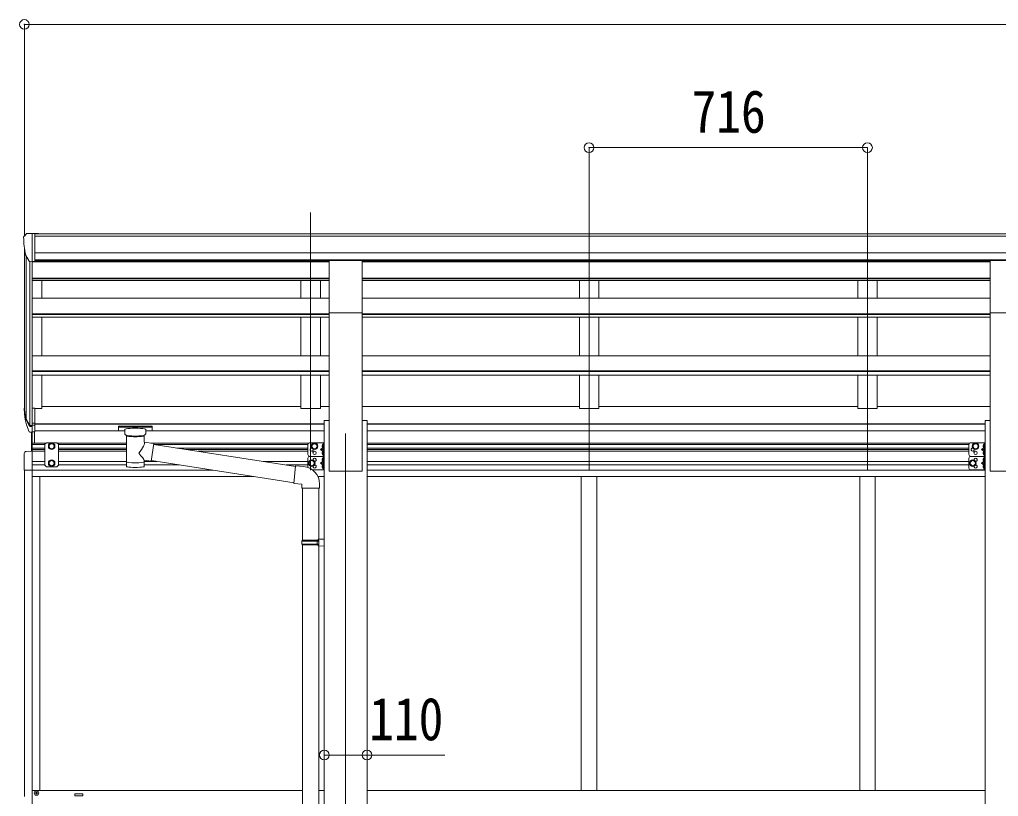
# Model space of a CAD drawing. Units: millimetres at full size. Extents: x -6988 to 7066, y -4877 to 4823.
# Drawn here: x 103 to 2620, y 134 to 2131 of the extents above; entities that cross this region are included whole.
import ezdxf
from ezdxf.enums import TextEntityAlignment as Align

# ---------------------------------------------------------------- set-up
doc = ezdxf.new("R2010")
doc.units = ezdxf.units.MM
doc.header["$LTSCALE"] = 25
doc.header["$PDMODE"] = 32
doc.header["$PDSIZE"] = 25
for name, color, linetype, lineweight in [('0-1_本体', 4, 'Continuous', 9), ('0-2_部品', 7, 'Continuous', 9), ('0-8_PARTS2', 2, 'Continuous', 9), ('0-A_寸法', 6, 'Continuous', 9), ('1-1_GLASS', 4, 'Continuous', 9), ('1-2_GLASS_SEAL', 7, 'Continuous', 9)]:
    doc.layers.add(name, color=color, linetype=linetype, lineweight=lineweight)
doc.styles.add('ＭＳ ゴシック', font='')
doc.styles.get('ＭＳ ゴシック').set_extended_font_data('MS Gothic')

msp = doc.modelspace()

# ---------------------------------------------------------------- linework, layer by layer
at = {"layer": '0-1_本体'}
for p, q in [((142.21, 1579.85), (5141.21, 1579.85)), ((142.21, 1574.49), (5141.21, 1574.49)), ((115.71, 1129.58), (115.71, 1543.1)), ((120, 1524.3), (120, 1105.32)), ((142.21, 1530.97), (5141.21, 1530.97)), ((142.21, 1513.3), (5141.21, 1513.3)), ((899.21, 1510.93), (142.21, 1510.93)), ((826.71, 1510.93), (826.71, 1507.97)), ((876.71, 1510.93), (876.71, 1507.97)), ((984.21, 1510.93), (2599.21, 1510.93)), ((1542.71, 1510.93), (1542.71, 1507.97)), ((1592.71, 1510.93), (1592.71, 1507.97)), ((2258.71, 1510.93), (2258.71, 1507.97)), ((2308.71, 1510.93), (2308.71, 1507.97)), ((129.71, 1508.94), (129.71, 1087.32)), ((135.71, 1509.47), (135.71, 1131.75)), ((135.71, 1507.97), (899.21, 1507.97)), ((984.21, 1507.97), (2599.21, 1507.97)), ((135.71, 1466.02), (899.21, 1466.02)), ((135.71, 1464.32), (899.21, 1464.32)), ((135.71, 1460.54), (899.21, 1460.54)), ((160.71, 1415.11), (160.71, 1460.54)), ((826.71, 1460.54), (826.71, 1415.11)), ((876.71, 1460.54), (876.71, 1415.11)), ((984.21, 1466.02), (2599.21, 1466.02)), ((984.21, 1464.32), (2599.21, 1464.32)), ((984.21, 1460.54), (2599.21, 1460.54)), ((1542.71, 1460.54), (1542.71, 1415.11)), ((1592.71, 1460.54), (1592.71, 1415.11)), ((2258.71, 1460.54), (2258.71, 1415.11)), ((2308.71, 1460.54), (2308.71, 1415.11)), ((135.71, 1415.11), (899.21, 1415.11)), ((984.21, 1415.11), (2599.21, 1415.11)), ((135.71, 1374.53), (899.21, 1374.53)), ((135.71, 1372.84), (899.21, 1372.84)), ((135.71, 1365.97), (899.21, 1365.97)), ((160.71, 1266.87), (160.71, 1365.97)), ((826.71, 1365.97), (826.71, 1266.87)), ((876.71, 1365.97), (876.71, 1266.87)), ((899.21, 970.32), (899.21, 1377.27)), ((984.21, 970.32), (984.21, 1377.27)), ((984.21, 1374.53), (2599.21, 1374.53)), ((984.21, 1372.84), (2599.21, 1372.84)), ((984.21, 1365.97), (2599.21, 1365.97)), ((1542.71, 1365.97), (1542.71, 1266.87)), ((1592.71, 1365.97), (1592.71, 1266.87)), ((2258.71, 1365.97), (2258.71, 1266.87)), ((2308.71, 1365.97), (2308.71, 1266.87)), ((2599.21, 970.32), (2599.21, 1377.27)), ((135.71, 1266.87), (899.21, 1266.87)), ((984.21, 1266.87), (2599.21, 1266.87)), ((135.71, 1227.73), (899.21, 1227.73)), ((135.71, 1226.06), (899.21, 1226.06)), ((135.71, 1216.42), (899.21, 1216.42)), ((160.71, 1130.92), (160.71, 1216.42)), ((826.71, 1216.42), (826.71, 1130.92)), ((984.21, 1227.73), (2599.21, 1227.73)), ((984.21, 1226.06), (2599.21, 1226.06)), ((984.21, 1216.42), (2599.21, 1216.42)), ((1542.71, 1216.42), (1542.71, 1130.92)), ((2258.71, 1216.42), (2258.71, 1130.92)), ((160.71, 1136.14), (826.71, 1136.14)), ((876.71, 1136.14), (899.21, 1136.14)), ((984.21, 1136.14), (1542.71, 1136.14)), ((1592.71, 1136.14), (2258.71, 1136.14)), ((2308.71, 1136.14), (2599.21, 1136.14)), ((142.21, 1130.92), (160.71, 1130.92)), ((142.21, 1091.83), (886.71, 1091.83)), ((142.21, 1090.45), (886.71, 1090.45)), ((886.71, 1100.32), (899.21, 1100.32)), ((886.71, 1100.32), (886.71, -2079.68)), ((984.21, 1100.32), (996.71, 1100.32)), ((996.71, 1100.32), (996.71, -2079.68)), ((996.71, 1091.83), (2586.71, 1091.83)), ((996.71, 1090.45), (2586.71, 1090.45)), ((2586.71, 1100.32), (2599.21, 1100.32)), ((2586.71, 1100.32), (2586.71, -2079.68)), ((142.21, 1073.27), (373.71, 1073.27)), ((427.71, 1073.27), (886.71, 1073.27)), ((996.71, 1073.27), (2586.71, 1073.27)), ((899.21, 970.32), (984.21, 970.32)), ((2599.21, 970.32), (2684.21, 970.32))]:
    msp.add_line(p, q, dxfattribs=at)
for points in [[(876.71, 1216.42), (876.71, 1130.92), (826.71, 1130.92)], [(1592.71, 1216.42), (1592.71, 1130.92), (1542.71, 1130.92)], [(2308.71, 1216.42), (2308.71, 1130.92), (2258.71, 1130.92)]]:
    msp.add_lwpolyline(points, dxfattribs=at)
at = {"layer": '0-2_部品'}
for p, q in [((113.71, 1572.08), (113.71, 1571.45)), ((120.62, 1580.88), (116.55, 1575.08)), ((123.71, 1581.45), (121.38, 1581.31)), ((123.71, 1581.45), (142.21, 1581.45)), ((135.71, 1508.47), (135.71, 1581.45)), ((142.21, 1581.45), (152.21, 1581.36)), ((142.21, 1509.47), (142.21, 1581.45)), ((152.21, 1579.26), (152.21, 1581.36)), ((128.09, 1510.28), (118.81, 1526.34)), ((899.21, 1511.42), (984.21, 1511.42)), ((899.21, 1377.27), (899.21, 1511.42)), ((984.21, 1377.27), (984.21, 1511.42)), ((2599.21, 1511.42), (2684.21, 1511.42)), ((2599.21, 1377.27), (2599.21, 1511.42)), ((135.71, 1508.47), (130.5, 1508.78)), ((142.21, 1509.47), (135.71, 1509.47)), ((899.21, 1377.27), (984.21, 1377.27)), ((2599.21, 1377.27), (2684.21, 1377.27)), ((135.71, 1131.75), (135.71, 1069.87)), ((142.21, 1131.75), (135.71, 1131.75)), ((142.21, 1131.75), (142.21, 1070.69)), ((118.1, 1105.71), (128.27, 1086.54)), ((129.28, 1087.79), (119.52, 1106.2)), ((120.69, 1088.86), (128.27, 1071.37)), ((135.71, 1087.04), (130.58, 1087.04)), ((135.71, 1085.04), (130.87, 1085.04)), ((142.21, 1093.44), (135.71, 1093.44)), ((142.21, 1088.04), (135.71, 1088.04)), ((357.21, 1084.98), (357.21, 1074.22)), ((357.21, 1084.78), (357.21, 1083.24)), ((359.21, 1085.64), (442.21, 1085.64)), ((359.21, 1083.46), (442.21, 1083.46)), ((444.21, 1084.98), (444.21, 1074.22)), ((135.71, 1069.87), (130.87, 1069.87)), ((142.21, 1070.69), (135.71, 1070.69)), ((359.21, 1073.55), (373.71, 1073.55)), ((373.71, 1066.74), (373.71, 1077.02)), ((377.81, 1062.24), (377.79, 981.95)), ((423.61, 1044.67), (423.61, 1062.26)), ((427.71, 1066.74), (427.71, 1077.02)), ((427.71, 1073.55), (442.21, 1073.55)), ((448.83, 1040.76), (423.61, 1044.68)), ((448.83, 1040.76), (441.81, 995.51)), ((812.65, 982.26), (448.52, 1038.75)), ((423.63, 981.95), (423.61, 998.58)), ((423.61, 998.33), (441.81, 995.51)), ((808.98, 940.33), (442.08, 997.25)), ((833.63, 982.14), (812.8, 983.96)), ((874.71, 926.39), (874.71, 937.31)), ((828.71, 926.39), (874.71, 926.39)), ((830.71, 926.39), (830.71, 792.4)), ((872.71, 926.39), (872.71, 794.96)), ((828.71, 790.4), (829.71, 792.4)), ((828.71, 790.4), (872.71, 790.4)), ((828.71, 790.4), (828.71, 782.4)), ((828.71, 782.4), (872.71, 782.4)), ((828.71, 782.4), (829.71, 780.4)), ((829.71, 792.4), (872.71, 792.4)), ((829.71, 780.4), (872.71, 780.4)), ((830.71, 780.4), (830.71, -313.79)), ((868.23, 790.4), (867.81, 792.4)), ((870.71, 794.9), (886.71, 795.37)), ((870.71, 792.9), (870.71, 794.9)), ((870.71, 792.9), (872.71, 792.9)), ((886.71, 795.37), (886.71, 777.43)), ((870.71, 777.9), (870.71, 779.9)), ((870.71, 777.9), (886.71, 777.43)), ((872.71, 777.84), (872.71, -311.23))]:
    msp.add_line(p, q, dxfattribs=at)
for points in [[(357.21, 1084.98), (357.25, 1085.17), (357.33, 1085.31), (357.43, 1085.4), (357.53, 1085.46), (357.65, 1085.51), (357.95, 1085.57), (358.44, 1085.62), (358.98, 1085.64), (359.21, 1085.64)], [(442.21, 1085.64), (442.56, 1085.64), (443.09, 1085.61), (443.54, 1085.56), (443.85, 1085.48), (444.02, 1085.38), (444.14, 1085.25), (444.2, 1085.07), (444.21, 1084.98)], [(357.21, 1074.22), (357.25, 1074.02), (357.33, 1073.88), (357.43, 1073.79), (357.53, 1073.73), (357.65, 1073.68), (357.95, 1073.62), (358.44, 1073.58), (358.98, 1073.55), (359.21, 1073.55)], [(373.75, 1066.8), (373.73, 1066.45), (373.97, 1065.49), (374.49, 1064.61), (375.3, 1063.77), (376.41, 1062.97), (377.81, 1062.24)], [(423.61, 1062.26), (423.84, 1062.35), (425.2, 1063.08), (426.31, 1063.93), (427.07, 1064.8), (427.53, 1065.7), (427.7, 1066.58)], [(442.21, 1073.55), (442.56, 1073.56), (443.09, 1073.58), (443.54, 1073.63), (443.85, 1073.71), (444.02, 1073.81), (444.14, 1073.95), (444.2, 1074.13), (444.21, 1074.22)], [(812.8, 983.96), (808.79, 938.14), (828.71, 936.39), (828.71, 926.39)], [(868.23, 790.4), (868.23, 782.4), (867.81, 780.4)], [(870.71, 779.9), (872.71, 779.9), (872.71, 792.9)]]:
    msp.add_lwpolyline(points, dxfattribs=at)
for centre, radius, start, end in [((116.71, 1572.08), 3, 93, 180), ((315.71, 1571.45), 202, 180, 192.90261), ((121.44, 1580.31), 1, 93.5, 145), ((130.69, 1511.78), 3, 210, 266.5), ((204.37, 1127.88), 89.07, 174.49576, 194.41188), ((203.66, 1132.16), 88.05, 177.22392, 197.21071), ((248.93, 1124.93), 133.22, 183.27987, 195.71302), ((130.87, 1088.04), 3, 210, 270), ((130.58, 1088.54), 1.5, 210, 270), ((130.87, 1072.87), 3, 210, 270), ((829.71, 937.31), 45, 0, 85)]:
    msp.add_arc(centre, radius, start, end, dxfattribs=at)
for centre, major_axis, ratio, start_param, end_param in [((359.21, 1083.24), (2, 0), 0.109601, 1.5707963, 3.1415927), ((442.21, 1083.24), (2, 0), 0.109601, 0, 1.5707963), ((400.71, 1077.02), (27, 0), 0.122176, 6.2831853, 9.424778), ((400.72, 1061.79), (-22.91, 0.42), 0.072511, 0.0008029, 1.5715993), ((400.72, 1060.17), (-22.91, 0.42), 0.072511, 0.0008029, 1.5715993), ((400.7, 1061.79), (22.92, 0.42), 0.07247, 4.71158, 6.2823764), ((400.7, 1060.17), (22.92, 0.42), 0.07247, 4.71158, 6.2823764), ((411.71, 1066.74), (16, 0), 0.361356, 6.2636979, 6.2831853), ((400.71, 1018.13), (-22.81, -26.62), 0.234429, 1.6855472, 3.1268519), ((403.27, 1020.78), (20.32, -22.25), 0.045535, 0.0389954, 1.3075346), ((400.71, 981.95), (22.92, 0), 0.101955, 3.1415499, 6.2833984), ((400.71, 994.39), (22.91, 0), 0.122865, 3.1415927, 6.2831853)]:
    msp.add_ellipse(centre, major_axis=major_axis, ratio=ratio, start_param=start_param, end_param=end_param, dxfattribs=at)
at = {"layer": '0-8_PARTS2'}
for p, q in [((851.71, 972.65), (851.71, 1635.18)), ((1567.71, 972.65), (1567.71, 1635.18)), ((2283.71, 972.65), (2283.71, 1635.18)), ((941.71, 1066.45), (941.71, -2179.69))]:
    msp.add_line(p, q, dxfattribs=at)
at = {"layer": '0-A_寸法'}
for p, q in [((115.71, 2118.67), (115.71, 1573.05)), ((115.71, 2118.67), (5167.71, 2118.67)), ((1567.71, 1802.05), (1567.71, 1573.05)), ((1567.71, 1802.05), (2283.71, 1802.05)), ((2283.71, 1802.05), (2283.71, 1573.05)), ((886.71, 240.13), (996.71, 240.13)), ((996.71, 240.13), (1196.71, 240.13))]:
    msp.add_line(p, q, dxfattribs=at)
for p in [(115.71, 2118.67), (1567.71, 1802.05), (2283.71, 1802.05), (886.71, 240.13), (996.71, 240.13)]:
    msp.add_point(p, dxfattribs=at)
at = {"layer": '1-1_GLASS'}
for p, q in [((135.71, 1042.03), (171.21, 1042.03)), ((135.71, 1038.53), (168.21, 1038.53)), ((200.21, 1042.03), (377.81, 1042.03)), ((203.21, 1038.53), (377.81, 1038.53)), ((440.69, 1042.03), (846.71, 1042.03)), ((449.95, 1038.53), (844.74, 1038.53)), ((996.71, 1042.03), (2546.71, 1042.03)), ((996.71, 1038.53), (2544.74, 1038.53)), ((135.71, 1029.53), (168.21, 1029.53)), ((135.71, 1026.03), (168.21, 1026.03)), ((135.71, 1021.73), (135.71, 84.53)), ((168.21, 1021.03), (135.71, 1021.03)), ((203.21, 1029.53), (377.81, 1029.53)), ((203.21, 1026.03), (377.81, 1026.03)), ((377.81, 1021.03), (203.21, 1021.03)), ((507.97, 1029.53), (844.71, 1029.53)), ((530.53, 1026.03), (844.71, 1026.03)), ((844.71, 1021.03), (562.76, 1021.03)), ((996.71, 1029.53), (2544.71, 1029.53)), ((996.71, 1026.03), (2544.71, 1026.03)), ((2544.71, 1021.03), (996.71, 1021.03)), ((135.71, 995.03), (168.21, 995.03)), ((135.71, 986.03), (168.21, 986.03)), ((203.21, 995.03), (377.81, 995.03)), ((203.21, 986.03), (377.8, 986.03)), ((423.62, 995.03), (456.38, 995.03)), ((423.63, 986.03), (514.4, 986.03)), ((730.35, 995.03), (844.71, 995.03)), ((788.36, 986.03), (844.71, 986.03)), ((996.71, 995.03), (2544.71, 995.03)), ((996.71, 986.03), (2544.71, 986.03)), ((115.71, 972.33), (115.71, 133.73)), ((601.42, 972.53), (135.71, 972.53)), ((899.21, 970.32), (984.21, 970.32)), ((996.71, 972.53), (2586.71, 972.53)), ((2599.21, 970.32), (2684.21, 970.32)), ((704.55, 956.53), (135.71, 956.53)), ((155.71, 956.53), (155.71, 149.03)), ((886.71, 956.53), (870.4, 956.53)), ((996.71, 956.53), (2586.71, 956.53)), ((1547.71, 956.53), (1547.71, 149.53)), ((1587.71, 956.53), (1587.71, 149.53)), ((2263.71, 956.53), (2263.71, 149.53)), ((2303.71, 956.53), (2303.71, 149.53)), ((135.71, 149.03), (830.71, 149.03)), ((872.71, 149.03), (886.71, 149.03)), ((996.71, 149.03), (2586.71, 149.03))]:
    msp.add_line(p, q, dxfattribs=at)
msp.add_lwpolyline([(265.71, 135.53), (245.71, 135.53), (245.71, 140.53), (265.71, 140.53)], close=True, dxfattribs=at)
at = {"layer": '1-2_GLASS_SEAL'}
for p, q in [((134.21, 1021.52), (134.21, 1069.87)), ((135.71, 1021.52), (135.71, 1071.37)), ((141.21, 1042.03), (141.21, 1070.69)), ((172.21, 1043.03), (168.21, 1039.03)), ((168.21, 1039.03), (168.21, 985.53)), ((199.21, 1043.03), (172.21, 1043.03)), ((199.21, 1043.03), (203.21, 1039.03)), ((203.21, 985.53), (203.21, 1039.03)), ((844.71, 1038.03), (844.71, 1013.03)), ((849.71, 1043.03), (886.71, 1043.03)), ((883.71, 1038.53), (882.91, 1038.39)), ((884.21, 1043.03), (884.21, 1008.03)), ((886.71, 1043.03), (886.71, 1008.03)), ((2544.71, 1038.03), (2544.71, 1013.03)), ((2549.71, 1043.03), (2586.71, 1043.03)), ((2583.71, 1038.53), (2582.91, 1038.39)), ((2584.21, 1043.03), (2584.21, 1008.03)), ((2586.71, 1043.03), (2586.71, 1008.03)), ((115.21, 1015.23), (115.21, 972.33)), ((135.71, 1021.53), (120.42, 1020.73)), ((849.71, 1008.03), (886.71, 1008.03)), ((849.71, 1008.03), (886.71, 1008.03)), ((884.21, 1025.53), (877.21, 1025.53)), ((883.71, 1030.53), (882.91, 1030.67)), ((883.71, 1020.53), (882.91, 1020.39)), ((883.71, 1012.53), (882.91, 1012.67)), ((883.71, 1030.53), (884.21, 1030.62)), ((883.71, 1012.53), (884.21, 1012.62)), ((884.21, 1008.03), (884.21, 973.03)), ((886.71, 1008.03), (886.71, 973.03)), ((2549.71, 1008.03), (2586.71, 1008.03)), ((2584.21, 1025.53), (2577.21, 1025.53)), ((2583.71, 1030.53), (2582.91, 1030.67)), ((2583.71, 1020.53), (2582.91, 1020.39)), ((2583.71, 1012.53), (2582.91, 1012.67)), ((2583.71, 1030.53), (2584.21, 1030.62)), ((2583.71, 1012.53), (2584.21, 1012.62)), ((2584.21, 1008.03), (2584.21, 973.03)), ((172.21, 981.53), (168.21, 985.53)), ((185.71, 998.03), (179.21, 994.28)), ((179.21, 994.28), (179.21, 986.77)), ((179.21, 986.77), (185.71, 983.02)), ((192.21, 994.28), (185.71, 998.03)), ((185.71, 983.02), (192.21, 986.77)), ((192.21, 986.77), (192.21, 994.28)), ((199.21, 981.53), (203.21, 985.53)), ((844.71, 1003.03), (844.71, 979.74)), ((884.21, 990.53), (877.21, 990.53)), ((883.71, 1003.53), (882.91, 1003.39)), ((883.71, 995.53), (882.91, 995.67)), ((883.71, 985.53), (882.91, 985.39)), ((883.71, 995.53), (884.21, 995.62)), ((2544.71, 1003.03), (2544.71, 978.03)), ((2584.21, 990.53), (2577.21, 990.53)), ((2583.71, 1003.53), (2582.91, 1003.39)), ((2583.71, 995.53), (2582.91, 995.67)), ((2583.71, 985.53), (2582.91, 985.39)), ((2583.71, 995.53), (2584.21, 995.62)), ((135.71, 972.33), (115.21, 972.33)), ((199.21, 981.53), (172.21, 981.53)), ((857.08, 973.03), (886.71, 973.03)), ((883.71, 977.53), (882.91, 977.67)), ((883.71, 977.53), (884.21, 977.62)), ((2549.71, 973.03), (2586.71, 973.03)), ((2583.71, 977.53), (2582.91, 977.67)), ((2583.71, 977.53), (2584.21, 977.62)), ((145.21, 142.03), (144.21, 142.03)), ((148.21, 143.03), (149.21, 143.03))]:
    msp.add_line(p, q, dxfattribs=at)
for points in [[(179.21, 1037.78), (185.71, 1041.53), (192.21, 1037.78)], [(192.21, 1037.78), (192.21, 1030.27), (185.71, 1026.52), (179.21, 1030.27), (179.21, 1037.78)], [(884.6, 1034.53), (883.96, 1035.71), (881.73, 1036.83)], [(884.6, 1034.53), (883.96, 1033.34), (881.73, 1032.23)], [(883.71, 1030.53), (883.71, 1038.53), (884.21, 1038.44), (884.21, 1030.62)], [(2584.6, 1034.53), (2583.96, 1035.71), (2581.73, 1036.83)], [(2584.6, 1034.53), (2583.96, 1033.34), (2581.73, 1032.23)], [(2583.71, 1030.53), (2583.71, 1038.53), (2584.21, 1038.44), (2584.21, 1030.62)], [(884.21, 1030.53), (877.21, 1025.53), (884.21, 1020.53)], [(884.6, 1016.53), (883.96, 1017.71), (881.73, 1018.83)], [(884.6, 1016.53), (883.96, 1015.34), (881.73, 1014.23)], [(883.71, 1012.53), (883.71, 1020.53), (884.21, 1020.44), (884.21, 1012.62)], [(2549.71, 1008.03), (2586.71, 1008.03), (2586.71, 973.03)], [(2584.21, 1030.53), (2577.21, 1025.53), (2584.21, 1020.53)], [(2584.6, 1016.53), (2583.96, 1017.71), (2581.73, 1018.83)], [(2584.6, 1016.53), (2583.96, 1015.34), (2581.73, 1014.23)], [(2583.71, 1012.53), (2583.71, 1020.53), (2584.21, 1020.44), (2584.21, 1012.62)], [(884.21, 995.53), (877.21, 990.53), (884.21, 985.53)], [(884.6, 999.53), (883.96, 1000.71), (881.73, 1001.83)], [(884.6, 999.53), (883.96, 998.34), (881.73, 997.23)], [(884.6, 981.53), (883.96, 982.71), (881.73, 983.83)], [(883.71, 995.53), (883.71, 1003.53), (884.21, 1003.44), (884.21, 995.62)], [(883.71, 977.53), (883.71, 985.53), (884.21, 985.44), (884.21, 977.62)], [(2584.21, 995.53), (2577.21, 990.53), (2584.21, 985.53)], [(2584.6, 999.53), (2583.96, 1000.71), (2581.73, 1001.83)], [(2584.6, 999.53), (2583.96, 998.34), (2581.73, 997.23)], [(2584.6, 981.53), (2583.96, 982.71), (2581.73, 983.83)], [(2583.71, 995.53), (2583.71, 1003.53), (2584.21, 1003.44), (2584.21, 995.62)], [(2583.71, 977.53), (2583.71, 985.53), (2584.21, 985.44), (2584.21, 977.62)], [(884.6, 981.53), (883.96, 980.34), (881.73, 979.23)], [(2584.6, 981.53), (2583.96, 980.34), (2581.73, 979.23)], [(144.21, 142.03), (144.21, 143.03), (145.21, 143.03)], [(146.21, 144.03), (146.21, 145.03), (147.21, 145.03), (147.21, 144.03)], [(147.21, 141.03), (147.21, 140.03), (146.21, 140.03), (146.21, 141.03)], [(149.21, 143.03), (149.21, 142.03), (148.21, 142.03)]]:
    msp.add_lwpolyline(points, dxfattribs=at)
for points in [[(861.71, 1026.52), (868.21, 1030.27), (868.21, 1037.78), (861.71, 1041.53), (855.21, 1037.78), (855.21, 1030.27)], [(2561.71, 1026.52), (2568.21, 1030.27), (2568.21, 1037.78), (2561.71, 1041.53), (2555.21, 1037.78), (2555.21, 1030.27)], [(854.71, 983.02), (861.21, 986.77), (861.21, 994.28), (854.71, 998.03), (848.21, 994.28), (848.21, 986.77)], [(2554.71, 983.02), (2561.21, 986.77), (2561.21, 994.28), (2554.71, 998.03), (2548.21, 994.28), (2548.21, 986.77)]]:
    msp.add_lwpolyline(points, close=True, dxfattribs=at)
for centre, radius in [((185.71, 1034.03), 8.5), ((185.71, 1034.03), 7.5), ((185.71, 1034.03), 6.5), ((861.71, 1034.03), 8.5), ((861.71, 1034.03), 7.5), ((861.71, 1034.03), 6.5), ((2561.71, 1034.03), 8.5), ((2561.71, 1034.03), 7.5), ((2561.71, 1034.03), 6.5), ((861.71, 1017.03), 4.25), ((2561.71, 1017.03), 4.25), ((185.71, 990.53), 8.5), ((185.71, 990.53), 7.5), ((185.71, 990.53), 6.5), ((854.71, 990.53), 8.5), ((854.71, 990.53), 7.5), ((854.71, 990.53), 6.5), ((2554.71, 990.53), 8.5), ((2554.71, 990.53), 7.5), ((2554.71, 990.53), 6.5), ((146.71, 142.53), 5.9)]:
    msp.add_circle(centre, radius, dxfattribs=at)
for centre, radius, start, end in [((849.71, 1038.03), 5, 90, 180), ((887.81, 1034.53), 6.5, 147.94412, 212.05588), ((883.07, 1037.5), 0.9, 100, 147.94412), ((2549.71, 1038.03), 5, 90, 180), ((2587.81, 1034.53), 6.5, 147.94412, 212.05588), ((2583.07, 1037.5), 0.9, 100, 147.94412), ((120.71, 1015.23), 5.5, 93, 180), ((849.71, 1013.03), 5, 180, 270), ((849.71, 1003.03), 5, 90, 180), ((854.71, 1025.53), 4.25, 94.76077, 6.29431), ((887.81, 1016.53), 6.5, 147.94412, 212.05588), ((883.07, 1031.55), 0.9, 212.05588, 260), ((883.07, 1019.5), 0.9, 100, 147.94412), ((883.07, 1013.55), 0.9, 212.05588, 260), ((2549.71, 1013.03), 5, 180, 270), ((2549.71, 1003.03), 5, 90, 180), ((2554.71, 1025.53), 4.25, 94.76077, 6.29431), ((2587.81, 1016.53), 6.5, 147.94412, 212.05588), ((2583.07, 1031.55), 0.9, 212.05588, 260), ((2583.07, 1019.5), 0.9, 100, 147.94412), ((2583.07, 1013.55), 0.9, 212.05588, 260), ((861.71, 999.03), 4.25, 274.76077, 186.29431), ((861.71, 982.03), 4.25, 173.70569, 85.23923), ((887.81, 999.53), 6.5, 147.94412, 212.05588), ((887.81, 981.53), 6.5, 147.94412, 212.05588), ((883.07, 1002.5), 0.9, 100, 147.94412), ((883.07, 996.55), 0.9, 212.05588, 260), ((883.07, 984.5), 0.9, 100, 147.94412), ((2561.71, 999.03), 4.25, 274.76077, 186.29431), ((2561.71, 982.03), 4.25, 173.70569, 85.23923), ((2587.81, 999.53), 6.5, 147.94412, 212.05588), ((2587.81, 981.53), 6.5, 147.94412, 212.05588), ((2583.07, 1002.5), 0.9, 100, 147.94412), ((2583.07, 996.55), 0.9, 212.05588, 260), ((2583.07, 984.5), 0.9, 100, 147.94412), ((883.07, 978.55), 0.9, 212.05588, 260), ((2549.71, 978.03), 5, 180, 270), ((2583.07, 978.55), 0.9, 212.05588, 260), ((145.21, 144.03), 1, 270, 0), ((145.21, 141.03), 1, 0, 90), ((148.21, 144.03), 1, 180, 270), ((148.21, 141.03), 1, 90, 180)]:
    msp.add_arc(centre, radius, start, end, dxfattribs=at)

# ---------------------------------------------------------------- texts
at = {"layer": '0-A_寸法', "color": 7, "style": 'ＭＳ ゴシック', "width": 0.85}
for s, p in [('716', (1831.21, 1807.05)), ('110', (1002.21, 245.13))]:
    msp.add_text(s, height=110, dxfattribs=at).set_placement(p, align=Align.BOTTOM_LEFT)

doc.saveas('drawing.dxf')
